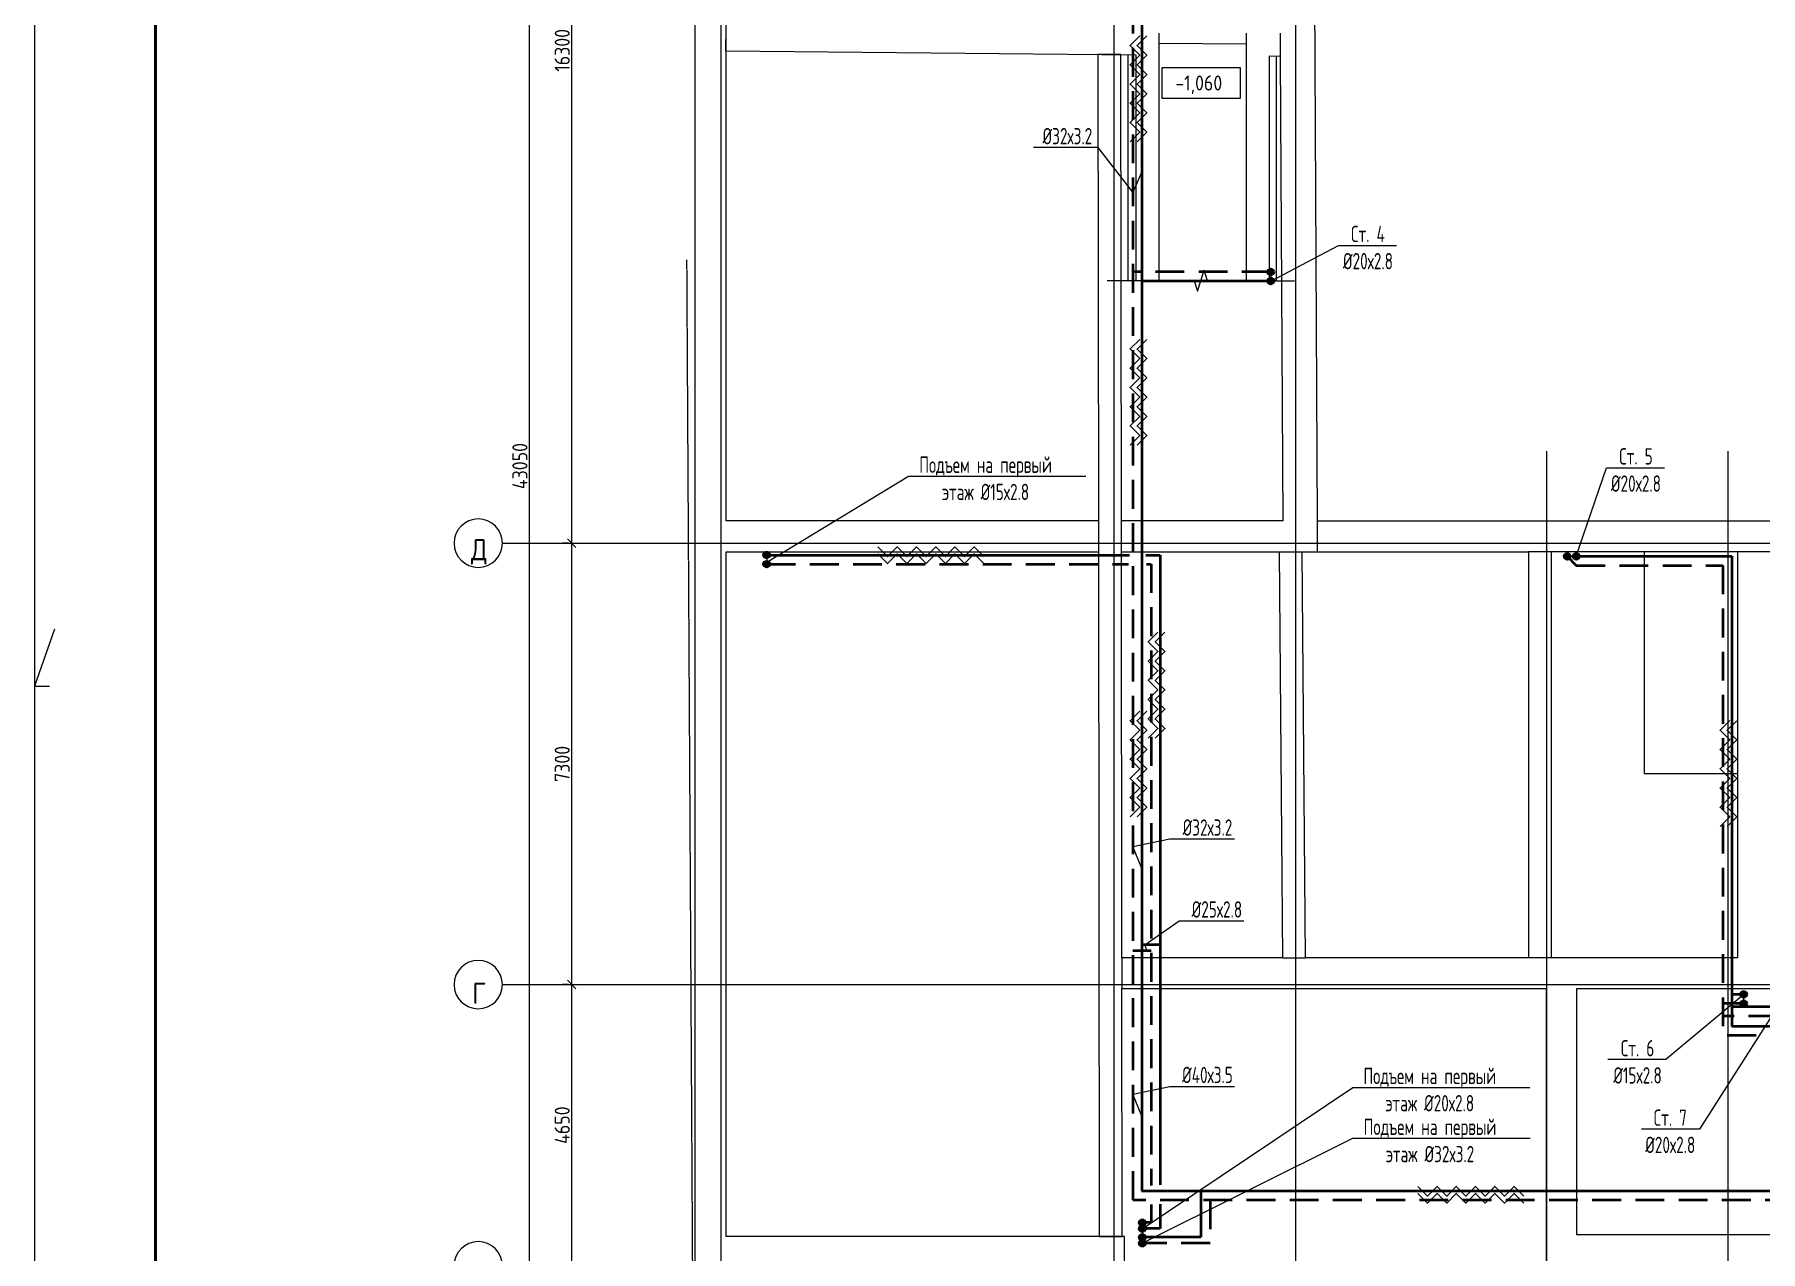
# Model space of a CAD drawing. Header units: millimetres. Extents: x -3929 to 624051, y 52832 to 514950.
# Drawn here: x 154898 to 183430, y 73181 to 93307 of the extents above; entities that cross this region are included whole.
import ezdxf
from ezdxf import colors
from ezdxf.entities.mleader import LeaderData, LeaderLine
from ezdxf.math import Vec2, Vec3

# ---------------------------------------------------------------- set-up
doc = ezdxf.new("R2010")
doc.units = ezdxf.units.MM
for name, pattern in [('ADSK_Линия сетки', [25, 20, -2.5, 0, -2.5]), ('ADSK_Штриховая_ш2 п1', [3, 2, -1]), ('ADSK_Штрихпунктирная 2 точки_ш15 п1_5 п1_5 п1_5', [19.5, 15, -1.5, 0, -1.5, 0, -1.5]), ('Hidden', [7.14375, 4.7625, -2.38125])]:
    doc.linetypes.add(name, pattern=pattern)
doc.layers.add('9_Форматы', color=7, linetype='Continuous')
doc.layers.add('стояки', color=7, linetype='Continuous')
for name, color, linetype, lineweight in [('Аннотация', 7, 'Continuous', 18), ('ОВ-ИЗОЛЯЦИЯ', 7, 'Continuous', 25), ('ОВ-рамка', 7, 'Continuous', 30), ('ОВ-ТЕКСТ', 7, 'Continuous', 25), ('Оси', 253, 'Continuous', 9), ('Отметки', 7, 'Continuous', 9), ('Перекрытие', 7, 'Continuous', 18), ('Размеры', 7, 'Continuous', 9), ('Стены несущие', 7, 'Continuous', 30), ('Стены штриховка', 7, 'Continuous', 9), ('Узлы', 7, 'Continuous', 18)]:
    doc.layers.add(name, color=color, linetype=linetype, lineweight=lineweight)
doc.layers.add('Линии', color=7, linetype='Continuous', lineweight=9, true_color=0x00a600)
doc.layers.add('т11.1', color=1, linetype='Continuous', true_color=0xff0000)
doc.layers.add('т21.1', color=5, linetype='Continuous', true_color=0x0000ff)
doc.styles.add('GOST Common', font='GOST_Common.ttf', dxfattribs={"width": 0.9, "height": 350})
doc.styles.add('GOST Common_1', font='GOST_Common.ttf', dxfattribs={"width": 0.9, "height": 250})
doc.styles.add('СТИЛЬ', font='simplex.shx', dxfattribs={"width": 0.65})
doc.dimstyles.new('ADSK_Основной_2_5_мм', dxfattribs={"dimscale": 304.8, "dimtxt": 251.428749, "dimasz": 0.463911, "dimexe": 0.492126, "dimexo": 0.492126, "dimgap": 0.098425, "dimtad": 1, "dimrnd": 0.01, "dimdsep": 46, "dimtxsty": 'GOST Common_1', "dimblk1": 'OBLIQUE', "dimblk2": 'OBLIQUE', "dimsah": 1, "dimcen": 0.09, "dimdle": 0.492126, "dimazin": 2, "dimtfac": 1, "dimtdec": 4, "dimtix": 1, "dimtmove": 0, "dimatfit": 3, "dimfxl": 1, "dimtvp": 1, "dimtolj": 1, "dimtzin": 0, "dimlwd": 20, "dimlwe": 20, "dimarcsym": 2})

# ---------------------------------------------------------------- blocks, each defined once
blk = doc.blocks.new('Ось сетки - Круг_Ø8 мм-8258-План подвала')
at = {"layer": 'Оси', "lineweight": 20}
for start, end in [(360, 180), (180, 360)]:
    blk.add_arc((0, 0), 4, start, end, dxfattribs=at)
blk = doc.blocks.new('_Oblique')
at = {"color": 0, "linetype": 'ByBlock', "lineweight": -2}
blk.add_line((-0.5, -0.5), (0.5, 0.5), dxfattribs=at)
blk = doc.blocks.new('*D2916')
at = {"layer": 'Defpoints', "color": 0, "lineweight": 40, "transparency": 16777216}
for p in [(163177, 107695), (163077, 64645), (163177, 64645)]:
    blk.add_point(p, dxfattribs=at)
at = {"layer": 'Размеры', "color": 0, "lineweight": 20, "transparency": 16777216}
for p, q in [((163027, 107695), (162927, 107695)), ((163077, 107845), (163077, 64495)), ((163027, 64645), (162927, 64645))]:
    blk.add_line(p, q, dxfattribs=at)
at = {"layer": 'Размеры', "color": 0, "lineweight": 20, "transparency": 16777216, "xscale": 141.4, "yscale": 141.4, "zscale": 141.4}
for p, rotation in [((163077, 107695), 90), ((163077, 64645), 270)]:
    blk.add_blockref('_Oblique', p, dxfattribs=dict(at, rotation=rotation))
at = {"layer": 'Размеры', "color": 0, "lineweight": 5, "transparency": 16777216, "insert": (162922, 86170), "char_height": 250, "width": 971.62, "attachment_point": 5, "rotation": 90, "style": 'GOST Common_1'}
blk.add_mtext('\\A1;43050', dxfattribs=at)
blk = doc.blocks.new('*D2918')
at = {"layer": 'Defpoints', "color": 0, "lineweight": 40, "transparency": 16777216}
for p in [(163877, 101195), (163777, 84895), (163877, 84895)]:
    blk.add_point(p, dxfattribs=at)
at = {"layer": 'Размеры', "color": 0, "lineweight": 20, "transparency": 16777216}
for p, q in [((163777, 101345), (163777, 84745)), ((163727, 101195), (163627, 101195)), ((163727, 84895), (163627, 84895))]:
    blk.add_line(p, q, dxfattribs=at)
at = {"layer": 'Размеры', "color": 0, "lineweight": 20, "transparency": 16777216, "xscale": 141.4, "yscale": 141.4, "zscale": 141.4}
for p, rotation in [((163777, 101195), 90), ((163777, 84895), 270)]:
    blk.add_blockref('_Oblique', p, dxfattribs=dict(at, rotation=rotation))
at = {"layer": 'Размеры', "color": 0, "lineweight": 5, "transparency": 16777216, "insert": (163622, 93045), "char_height": 250, "width": 889.8, "attachment_point": 5, "rotation": 90, "style": 'GOST Common_1'}
blk.add_mtext('\\A1;16300', dxfattribs=at)
blk = doc.blocks.new('*D2919')
at = {"layer": 'Defpoints', "color": 0, "lineweight": 40, "transparency": 16777216}
for p in [(163877, 84895), (163777, 77595), (163877, 77595)]:
    blk.add_point(p, dxfattribs=at)
at = {"layer": 'Размеры', "color": 0, "lineweight": 20, "transparency": 16777216}
for p, q in [((163777, 85045), (163777, 77445)), ((163727, 84895), (163627, 84895)), ((163727, 77595), (163627, 77595))]:
    blk.add_line(p, q, dxfattribs=at)
at = {"layer": 'Размеры', "color": 0, "lineweight": 20, "transparency": 16777216, "xscale": 141.4, "yscale": 141.4, "zscale": 141.4}
for p, rotation in [((163777, 84895), 90), ((163777, 77595), 270)]:
    blk.add_blockref('_Oblique', p, dxfattribs=dict(at, rotation=rotation))
at = {"layer": 'Размеры', "color": 0, "lineweight": 5, "transparency": 16777216, "insert": (163622, 81245), "char_height": 250, "width": 756.84, "attachment_point": 5, "rotation": 90, "style": 'GOST Common_1'}
blk.add_mtext('\\A1;7300', dxfattribs=at)
blk = doc.blocks.new('*D2920')
at = {"layer": 'Defpoints', "color": 0, "lineweight": 40, "transparency": 16777216}
for p in [(163877, 77595), (163777, 72945), (163877, 72945)]:
    blk.add_point(p, dxfattribs=at)
at = {"layer": 'Размеры', "color": 0, "lineweight": 20, "transparency": 16777216}
for p, q in [((163777, 77745), (163777, 72795)), ((163727, 77595), (163627, 77595)), ((163727, 72945), (163627, 72945))]:
    blk.add_line(p, q, dxfattribs=at)
at = {"layer": 'Размеры', "color": 0, "lineweight": 20, "transparency": 16777216, "xscale": 141.4, "yscale": 141.4, "zscale": 141.4}
for p, rotation in [((163777, 77595), 90), ((163777, 72945), 270)]:
    blk.add_blockref('_Oblique', p, dxfattribs=dict(at, rotation=rotation))
at = {"layer": 'Размеры', "color": 0, "lineweight": 5, "transparency": 16777216, "insert": (163622, 75270), "char_height": 250, "width": 782.41, "attachment_point": 5, "rotation": 90, "style": 'GOST Common_1'}
blk.add_mtext('\\A1;4650', dxfattribs=at)
blk = doc.blocks.new('*U2998')
at = {"layer": '9_Форматы', "color": 7, "linetype": 'Continuous', "lineweight": 9, "ltscale": 100}
blk.add_lwpolyline([(5, -5), (5, 589), (-836, 589), (-836, -5)], close=True, dxfattribs=at)
at = {"layer": '9_Форматы', "color": 7, "linetype": 'Continuous', "lineweight": 9, "ltscale": 100, "const_width": 0.5}
blk.add_lwpolyline([(0, 0), (0, 584), (-816, 584), (-816, 0)], close=True, dxfattribs=at)
at = {"layer": '9_Форматы', "color": 7, "linetype": 'Continuous', "lineweight": 15, "ltscale": 100}
for points in [[(-832.67, 301.43), (-836, 292)], [(-836, 292), (-833.5, 292)]]:
    blk.add_lwpolyline(points, dxfattribs=at)
blk = doc.blocks.new('подвал')
at = {"layer": 'Аннотация', "color": 8, "lineweight": 5, "extrusion": (0, 0, -1)}
for p, q in [((365575.433, -317462.282), (364275.433, -317462.282)), ((364275.433, -317462.282), (364275.433, -317962.282)), ((365575.433, -317962.282), (365575.433, -317462.282)), ((364275.433, -317962.282), (365575.433, -317962.282))]:
    blk.add_line(p, q, dxfattribs=at)
at = {"layer": 'Аннотация', "color": 8, "lineweight": 5}
for p, q in [((363667.887, -320980.563), (363367.887, -320980.563)), ((364805.27, -320980.563), (364861.578, -321153.863)), ((364805.27, -320980.563), (364861.578, -321153.863)), ((364861.578, -321153.863), (364917.887, -320980.563)), ((364861.578, -321153.863), (364917.887, -320980.563)), ((364917.887, -320980.563), (364972.887, -320807.358)), ((365027.887, -320980.563), (364972.887, -320807.358)), ((365027.887, -320980.563), (364972.887, -320807.358)), ((366167.887, -320980.563), (366467.887, -320980.563))]:
    blk.add_line(p, q, dxfattribs=at)
at = {"layer": 'Линии', "color": 8, "linetype": 'ADSK_Штрихпунктирная 2 точки_ш15 п1_5 п1_5 п1_5', "lineweight": 5}
blk.add_line((356417.055, -320635.621), (356513.841, -337556.775), dxfattribs=at)
at = {"layer": 'Оси', "color": 8, "linetype": 'ADSK_Линия сетки', "lineweight": 5}
for p, q in [((356986.62, -349917.118), (356986.62, -301455.557)), ((363486.62, -349917.118), (363486.62, -301342.622)), ((366486.62, -349917.118), (366486.62, -301342.622)), ((370636.62, -349917.118), (370636.62, -323799.303)), ((373636.62, -349917.118), (373636.62, -323799.303)), ((353372.326, -325320.621), (419602.055, -325320.621)), ((353372.326, -332620.621), (419602.055, -332620.621))]:
    blk.add_line(p, q, dxfattribs=at)
at = {"layer": 'Отметки', "color": 8, "lineweight": 5}
blk.add_line((364818.704, -317962.282), (364925.433, -317962.282), dxfattribs=at)
at = {"layer": 'Перекрытие', "color": 8, "lineweight": 5}
for p, q in [((363711.27, -317241.526), (363711.27, -320980.563)), ((365669.443, -317069.52), (364224.443, -317056.236)), ((366163.738, -317264.072), (366163.738, -320980.563)), ((372247.446, -325463.096), (372247.446, -329130.523)), ((372247.446, -329130.523), (373792.055, -329130.523))]:
    blk.add_line(p, q, dxfattribs=at)
at = {"layer": 'Стены несущие', "color": 8, "lineweight": 5}
for p, q in [((357069.267, -324953.096), (357069.267, -309255.67)), ((366846.32, -324953.096), (366778.227, -311556.561)), ((356559.267, -337302.557), (356559.267, -311692.744)), ((357066.169, -317180.437), (357069.662, -316800.453)), ((364224.443, -316884.353), (364224.443, -320980.563)), ((365669.443, -316884.353), (365669.443, -320980.563)), ((357066.169, -317180.437), (363844.443, -317242.751)), ((363595.702, -317238.5), (363215.703, -317238.935)), ((363215.703, -317238.935), (363224.521, -324953.096)), ((363604.521, -324953.096), (363595.702, -317238.5)), ((363844.443, -317242.751), (363844.443, -320980.563)), ((366049.443, -317263.022), (366237.234, -317264.748)), ((366049.443, -317263.022), (366049.443, -320980.563)), ((366276.313, -324953.096), (366237.234, -317264.748)), ((363224.521, -324953.096), (357069.267, -324953.096)), ((366276.313, -324953.096), (363604.521, -324953.096)), ((366846.32, -324953.096), (379639.451, -324953.096)), ((357069.267, -336786.953), (357069.267, -325463.096)), ((357069.267, -325463.096), (363225.104, -325463.096)), ((363225.104, -325463.096), (363238.049, -336787.171)), ((363612.779, -332177.283), (363605.104, -325463.096)), ((363605.104, -325463.096), (366213.616, -325463.096)), ((366213.616, -325463.096), (366269.998, -332177.283)), ((366593.63, -325463.096), (370337.055, -325463.096)), ((366650.011, -332177.283), (366593.63, -325463.096)), ((370337.055, -325463.096), (370337.055, -332177.283)), ((380889.451, -325463.096), (370717.055, -325463.096)), ((370717.055, -332177.283), (370717.055, -325463.096)), ((373792.055, -325463.096), (373792.055, -332177.283)), ((366269.998, -332177.283), (363612.779, -332177.283)), ((373792.055, -332177.283), (366650.011, -332177.283)), ((363613.362, -332687.283), (370625.189, -332687.283)), ((363618.048, -336786.736), (363613.362, -332687.283)), ((370625.189, -332687.283), (370625.189, -345044.523)), ((371135.189, -332687.283), (401392.509, -332687.283)), ((371135.189, -336760.412), (371135.189, -332687.283)), ((363657.693, -336786.953), (357069.267, -336786.953)), ((363238.049, -336787.171), (363618.048, -336786.736)), ((363657.693, -345044.523), (363657.693, -336786.953)), ((404983.788, -336760.412), (371135.189, -336760.412))]:
    blk.add_line(p, q, dxfattribs=at)
at = {"layer": 'Стены штриховка', "color": 8, "lineweight": 5}
for p, q in [((366237.234, -317264.748), (366235.302, -316884.714)), ((363224.521, -324953.096), (363225.104, -325463.096)), ((363605.104, -325463.096), (363604.521, -324953.096)), ((366848.913, -325463.096), (366846.32, -324953.096)), ((366213.616, -325463.096), (366593.63, -325463.096)), ((370717.055, -325463.096), (370337.055, -325463.096)), ((363612.779, -332177.283), (363613.362, -332687.283)), ((366269.998, -332177.283), (366650.011, -332177.283))]:
    blk.add_line(p, q, dxfattribs=at)
at = {"layer": 'Узлы', "color": 8, "lineweight": 5}
for p, q in [((364805.27, -320980.563), (363667.887, -320980.563)), ((366167.887, -320980.563), (365027.887, -320980.563))]:
    blk.add_line(p, q, dxfattribs=at)
at = {"layer": 'Оси', "color": 8, "lineweight": 5, "xscale": 99.99999999999993, "yscale": 99.99999999999993, "zscale": 99.99999999999993, "rotation": 270}
for p in [(352972.326, -325320.621), (352972.326, -332620.621), (352972.326, -337270.621)]:
    blk.add_blockref('Ось сетки - Круг_Ø8 мм-8258-План подвала', p, dxfattribs=at)
at = {"layer": 'Оси', "color": 8, "lineweight": 5, "char_height": 350, "attachment_point": 5, "line_spacing_factor": 1.022766, "style": 'GOST Common'}
for s, insert, width in [('\\pxqc,t0.25714,0.51429,0.77143,1.02857,1.28571,1.54286,1.8,2.05714,2.31429,2.57143,2.82857,3.08571,3.34286,3.6,3.85714,4.11429,4.37143,4.62857,4.88571,5.14286,5.4,5.65714,5.91429,6.17143,6.42857,6.68571,6.94286,7.2,7.45714,7.71429,7.97143,8.22857;{Д}', (352987.253, -325463.472), 291.6), ('\\pxqc,t0.25714,0.51429,0.77143,1.02857,1.28571,1.54286,1.8,2.05714,2.31429,2.57143,2.82857,3.08571,3.34286,3.6,3.85714,4.11429,4.37143,4.62857,4.88571,5.14286,5.4,5.65714,5.91429,6.17143,6.42857,6.68571,6.94286,7.2,7.45714,7.71429,7.97143,8.22857;{Г}', (352986.803, -332763.472), 232.2)]:
    blk.add_mtext(s, dxfattribs=dict(at, insert=insert, width=width))
at = {"layer": 'Отметки', "color": 8, "lineweight": 5, "style": 'GOST Common_1', "width": 0.9}
blk.add_text('-1,060', height=250, dxfattribs=at).set_placement((364495.628, -317835.575))
at = {"layer": 'Размеры', "color": 8, "lineweight": 5}
for base, p1, p2, override, picture, middle in [((353816.001, -345570.621), (353915.986, -302520.621), (353915.986, -345570.621), {"dimpost": '<>', "dimfxl": 43050}, '*D2916', (353661.001, -324045.621)), ((354516.001, -325320.621), (354615.986, -309020.621), (354615.986, -325320.621), {"dimpost": '<>', "dimfxl": 16300}, '*D2918', (354361.001, -317170.621)), ((354516.001, -332620.621), (354615.986, -325320.621), (354615.986, -332620.621), {"dimpost": '<>', "dimfxl": 7300}, '*D2919', (354361.001, -328970.621)), ((354516.001, -337270.621), (354615.986, -332620.621), (354615.986, -337270.621), {"dimpost": '<>', "dimfxl": 4650}, '*D2920', (354361.001, -334945.621))]:
    dim = blk.add_linear_dim(base=base, p1=p1, p2=p2, angle=90, dimstyle='ADSK_Основной_2_5_мм', override=override, dxfattribs=at)
    dim.commit()
    dim.dimension.update_dxf_attribs({"geometry": picture, "text_midpoint": middle, "insert": (190738.98, -410215.433)})

msp = doc.modelspace()

# ---------------------------------------------------------------- hatches: boundary and pattern name
at = {"layer": 'т11.1', "lineweight": 40}
h = msp.add_hatch(color=256, dxfattribs=at)
h.dxf.hatch_style = 1
h.paths.add_polyline_path([(175384.479, 89230.383, 1), (175284.479, 89230.383, 1)])
h = msp.add_hatch(color=256, dxfattribs=at)
h.dxf.hatch_style = 1
h.paths.add_polyline_path([(166951.652, 84698.335, 1), (167051.652, 84698.335, 1)])
h = msp.add_hatch(color=256, dxfattribs=at)
h.dxf.hatch_style = 1
h.paths.add_polyline_path([(180434.884, 84677.461, 1), (180334.884, 84677.461, 1)])
h = msp.add_hatch(color=256, dxfattribs=at)
h.dxf.hatch_style = 1
h.paths.add_polyline_path([(183102.756, 77432.164, 1), (183202.756, 77432.164, 1)])
h = msp.add_hatch(color=256, dxfattribs=at)
h.dxf.hatch_style = 1
h.paths.add_polyline_path([(173260.457, 73557.049, 1), (173160.457, 73557.049, 1)])
h = msp.add_hatch(color=256, dxfattribs=at)
h.dxf.hatch_style = 1
h.paths.add_polyline_path([(173160.457, 73417.423, 1), (173260.457, 73417.423, 1)])
at = {"layer": 'т21.1', "linetype": 'ADSK_Штриховая_ш2 п1', "lineweight": 40, "ltscale": 50}
h = msp.add_hatch(color=256, dxfattribs=at)
h.dxf.hatch_style = 1
h.paths.add_polyline_path([(175384.479, 89380.383, 1), (175284.479, 89380.383, 1)])
h = msp.add_hatch(color=256, dxfattribs=at)
h.dxf.hatch_style = 1
h.paths.add_polyline_path([(166951.652, 84548.335, 1), (167051.652, 84548.335, 1)])
h = msp.add_hatch(color=256, dxfattribs=at)
h.dxf.hatch_style = 1
h.paths.add_polyline_path([(180284.884, 84677.461, 1), (180184.884, 84677.461, 1)])
h = msp.add_hatch(color=256, dxfattribs=at)
h.dxf.hatch_style = 1
h.paths.add_polyline_path([(183102.756, 77282.164, 1), (183202.756, 77282.164, 1)])
h = msp.add_hatch(color=256, dxfattribs=at)
h.dxf.hatch_style = 1
h.paths.add_polyline_path([(173260.457, 73657.049, 1), (173160.457, 73657.049, 1)])
h = msp.add_hatch(color=256, dxfattribs=at)
h.dxf.hatch_style = 1
h.paths.add_polyline_path([(173160.457, 73317.423, 1), (173260.457, 73317.423, 1)])

# ---------------------------------------------------------------- linework, layer by layer
at = {"layer": 'ОВ-ИЗОЛЯЦИЯ', "color": 7, "linetype": 'ByBlock'}
for points in [[(173169.626, 93282.964), (173010.527, 93123.865), (173169.626, 92964.766), (173010.527, 92805.667), (173169.626, 92646.568), (173010.527, 92487.469), (173169.626, 92328.37), (173010.527, 92169.271), (173169.626, 92010.172), (173010.527, 91851.073), (173169.626, 91691.974), (173010.527, 91532.875)], [(173284.567, 93282.815), (173125.468, 93123.716), (173284.567, 92964.617), (173125.468, 92805.518), (173284.567, 92646.419), (173125.468, 92487.32), (173284.567, 92328.221), (173125.468, 92169.122), (173284.567, 92010.023), (173125.468, 91850.924), (173284.567, 91691.825), (173125.468, 91532.726)], [(173169.626, 88265.153), (173010.527, 88106.054), (173169.626, 87946.955), (173010.527, 87787.856), (173169.626, 87628.757), (173010.527, 87469.658), (173169.626, 87310.559), (173010.527, 87151.46), (173169.626, 86992.361), (173010.527, 86833.262), (173169.626, 86674.163), (173010.527, 86515.064)], [(173284.567, 88265.004), (173125.468, 88105.905), (173284.567, 87946.806), (173125.468, 87787.707), (173284.567, 87628.608), (173125.468, 87469.509), (173284.567, 87310.41), (173125.468, 87151.311), (173284.567, 86992.212), (173125.468, 86833.113), (173284.567, 86674.014), (173125.468, 86514.915)], [(170591.628, 84672.788), (170432.529, 84831.887), (170273.43, 84672.788), (170114.33, 84831.887), (169955.231, 84672.788), (169796.132, 84831.887), (169637.033, 84672.788), (169477.934, 84831.887), (169318.835, 84672.788), (169159.736, 84831.887), (169000.637, 84672.788), (168841.538, 84831.887)], [(170591.479, 84557.847), (170432.38, 84716.946), (170273.281, 84557.847), (170114.182, 84716.946), (169955.083, 84557.847), (169795.984, 84716.946), (169636.885, 84557.847), (169477.786, 84716.946), (169318.687, 84557.847), (169159.588, 84716.946), (169000.489, 84557.847), (168841.39, 84716.946)], [(173469.626, 83422.169), (173310.527, 83263.07), (173469.626, 83103.97), (173310.527, 82944.871), (173469.626, 82785.772), (173310.527, 82626.673), (173469.626, 82467.574), (173310.527, 82308.475), (173469.626, 82149.376), (173310.527, 81990.277), (173469.626, 81831.178), (173310.527, 81672.079)], [(173584.567, 83422.02), (173425.468, 83262.921), (173584.567, 83103.822), (173425.468, 82944.723), (173584.567, 82785.624), (173425.468, 82626.525), (173584.567, 82467.426), (173425.468, 82308.327), (173584.567, 82149.228), (173425.468, 81990.129), (173584.567, 81831.03), (173425.468, 81671.931)], [(173169.626, 82118.465), (173010.527, 81959.366), (173169.626, 81800.267), (173010.527, 81641.168), (173169.626, 81482.069), (173010.527, 81322.97), (173169.626, 81163.871), (173010.527, 81004.772), (173169.626, 80845.673), (173010.527, 80686.574), (173169.626, 80527.475), (173010.527, 80368.376)], [(173284.567, 82118.316), (173125.468, 81959.217), (173284.567, 81800.118), (173125.468, 81641.019), (173284.567, 81481.92), (173125.468, 81322.821), (173284.567, 81163.722), (173125.468, 81004.623), (173284.567, 80845.524), (173125.468, 80686.425), (173284.567, 80527.326), (173125.468, 80368.227)], [(182922.332, 81959.689), (182763.233, 81800.59), (182922.332, 81641.491), (182763.233, 81482.392), (182922.332, 81323.293), (182763.233, 81164.193), (182922.332, 81005.094), (182763.233, 80845.995), (182922.332, 80686.896), (182763.233, 80527.797), (182922.332, 80368.698), (182763.233, 80209.599)], [(183037.273, 81959.54), (182878.174, 81800.441), (183037.273, 81641.342), (182878.174, 81482.243), (183037.273, 81323.144), (182878.174, 81164.045), (183037.273, 81004.946), (182878.174, 80845.847), (183037.273, 80686.748), (182878.174, 80527.649), (183037.273, 80368.55), (182878.174, 80209.451)], [(179516.026, 74097.654), (179356.927, 74256.753), (179197.828, 74097.654), (179038.729, 74256.753), (178879.63, 74097.654), (178720.531, 74256.753), (178561.432, 74097.654), (178402.333, 74256.753), (178243.234, 74097.654), (178084.135, 74256.753), (177925.036, 74097.654), (177765.937, 74256.753)], [(179515.877, 73982.713), (179356.778, 74141.812), (179197.679, 73982.713), (179038.58, 74141.812), (178879.481, 73982.713), (178720.382, 74141.812), (178561.283, 73982.713), (178402.184, 74141.812), (178243.085, 73982.713), (178083.986, 74141.812), (177924.887, 73982.713), (177765.788, 74141.812)]]:
    msp.add_lwpolyline(points, dxfattribs=at)
at = {"layer": 'т11.1', "lineweight": 40}
for p, q in [((173205.017, 93649.473), (173205.017, 74177.203)), ((175334.479, 89230.383), (173205.017, 89230.383)), ((167001.652, 84698.335), (173000.867, 84698.335)), ((173271.018, 84698.335), (173505.017, 84698.335)), ((173505.017, 84698.335), (173505.017, 74280.898)), ((180384.884, 84677.461), (182957.724, 84677.461)), ((182957.724, 84677.461), (182957.724, 76900.67)), ((173505.017, 78254.57), (173210.457, 78254.57)), ((183152.756, 77432.164), (182957.724, 77432.164)), ((183709.975, 77225.544), (182957.724, 77225.544)), ((209638.66, 76900.67), (182957.724, 76900.67)), ((214137.241, 74177.203), (173205.017, 74177.203)), ((173505.017, 73964.425), (173505.017, 73558.985)), ((174180.743, 74177.203), (174180.743, 73417.423)), ((173505.017, 73558.985), (173210.457, 73558.985)), ((174180.743, 73417.423), (173210.457, 73417.423))]:
    msp.add_line(p, q, dxfattribs=at)
for centre in [(175334.479, 89230.383), (167001.652, 84698.335), (180384.884, 84677.461), (183152.756, 77432.164), (173210.457, 73557.049), (173210.457, 73417.423)]:
    msp.add_circle(centre, 50, dxfattribs=at)
at = {"layer": 'т21.1', "linetype": 'Hidden', "lineweight": 40, "ltscale": 100}
for p, q in [((173055.017, 93799.069), (173055.017, 74027.203)), ((175334.479, 89380.383), (173055.017, 89380.383)), ((167001.652, 84548.335), (172984.416, 84548.335)), ((173280.41, 84548.335), (173355.017, 84548.335)), ((173355.017, 84548.335), (173355.017, 74271.918)), ((180234.884, 84677.461), (180384.884, 84527.461)), ((180384.884, 84527.461), (182807.724, 84527.461)), ((182807.724, 84527.461), (182807.724, 76750.67)), ((173355.017, 78154.57), (173055.017, 78154.57)), ((183152.756, 77282.164), (182807.724, 77282.164)), ((183709.975, 77075.544), (182807.724, 77075.544)), ((209788.66, 76750.67), (182807.724, 76750.67)), ((213987.241, 74027.203), (173055.017, 74027.203)), ((173355.017, 73959.935), (173355.017, 73658.985)), ((174330.743, 74027.203), (174330.743, 73317.423)), ((173355.017, 73658.985), (173210.457, 73658.985)), ((174330.743, 73317.423), (173210.457, 73317.423))]:
    msp.add_line(p, q, dxfattribs=at)
at = {"layer": 'т21.1', "lineweight": 40, "ltscale": 50}
for centre in [(175334.479, 89380.383), (167001.652, 84548.335), (180234.884, 84677.461), (183152.756, 77282.164), (173210.457, 73657.049), (173210.457, 73317.423)]:
    msp.add_circle(centre, 50, dxfattribs=at)

# ---------------------------------------------------------------- block references
at = {"layer": 'ОВ-рамка', "ltscale": 100, "transparency": 33554687, "xscale": 100, "yscale": 100, "zscale": 100}
msp.add_blockref('*U2998', (238498.26, 53331.692), dxfattribs=at)
at = {"layer": 'стояки', "color": 5, "lineweight": 40}
msp.add_blockref('подвал', (-190738.98, 410215.433), dxfattribs=at)

# ---------------------------------------------------------------- leaders
at = {"layer": 'ОВ-ТЕКСТ', "color": 7}
ml = msp.add_multileader_mtext('Standard', dxfattribs=at)
ml.set_content('\\A1; %%C32х3.2  ', color=7, style='СТИЛЬ')
ml.set_leader_properties(color=7, lineweight=18)
ml.build(insert=Vec2(0, 0))
ml.multileader.update_dxf_attribs({"text_left_attachment_type": 6, "text_right_attachment_type": 6, "dogleg_length": 0.36, "arrow_head_size": 0.126})
ctx = ml.context
ctx.base_point, ctx.char_height, ctx.arrow_head_size, ctx.landing_gap_size, ctx.plane_origin = Vec3(171350.463, 91436.907), 270, 0.126, 0.063, Vec3(185950.561, 92908.787)
ctx.left_attachment, ctx.right_attachment, ctx.text_align_type = 6, 6, 1
notes = []
notes.append((ctx, [(1, (1, 1, 0), (172479.055, 91436.907), (-1, 0), 0.252, [(0, [(173205.017, 91033.659), (173055.017, 90699.459)], 0, [])])]))
ctx.mtext.insert, ctx.mtext.width, ctx.mtext.alignment, ctx.mtext.flow_direction = Vec3(171914.633, 91760.907), 4851.61703, 2, 5
ml = msp.add_multileader_mtext('Standard', dxfattribs=at)
ml.set_content('\\A1;Ст. 4^J%%C20х2.8 ', color=7, style='СТИЛЬ')
ml.set_leader_properties(color=7, lineweight=18)
ml.build(insert=Vec2(0, 0))
ml.multileader.update_dxf_attribs({"text_left_attachment_type": 6, "text_right_attachment_type": 6, "dogleg_length": 0.36, "arrow_head_size": 0.126})
ctx = ml.context
ctx.base_point, ctx.char_height, ctx.arrow_head_size, ctx.landing_gap_size, ctx.plane_origin = Vec3(176457.11, 89819.955), 270, 0.126, 0.063, Vec3(178838.43, 86797.667)
ctx.left_attachment, ctx.right_attachment, ctx.text_align_type = 6, 6, 1
notes.append((ctx, [(0, (1, 1, 0), (176456.858, 89819.955), (1, 0), 0.252, [(0, [(175334.479, 89380.383), (175334.479, 89230.383)], 0, [])])]))
ctx.mtext.insert, ctx.mtext.width, ctx.mtext.alignment, ctx.mtext.flow_direction = Vec3(176941.887, 90143.955), 1404.14984, 2, 5
ml = msp.add_multileader_mtext('Standard', dxfattribs=at)
ml.set_content('\\A1;Ст. 5^J%%C20х2.8 ', color=7, style='СТИЛЬ')
ml.set_leader_properties(color=7, lineweight=18)
ml.build(insert=Vec2(0, 0))
ml.multileader.update_dxf_attribs({"text_left_attachment_type": 6, "text_right_attachment_type": 6, "dogleg_length": 0.36, "arrow_head_size": 0.126})
ctx = ml.context
ctx.base_point, ctx.char_height, ctx.arrow_head_size, ctx.landing_gap_size, ctx.plane_origin = Vec3(180887.47, 86141.136), 270, 0.126, 0.063, Vec3(183888.835, 82244.744)
ctx.left_attachment, ctx.right_attachment, ctx.text_align_type = 6, 6, 1
notes.append((ctx, [(0, (1, 1, 0), (180887.218, 86141.136), (1, 0), 0.252, [(0, [(180234.884, 84677.461), (180384.884, 84677.461)], 0, [])])]))
ctx.mtext.insert, ctx.mtext.width, ctx.mtext.alignment, ctx.mtext.flow_direction = Vec3(181372.247, 86465.136), 1404.14984, 2, 5
ml = msp.add_multileader_mtext('Standard', dxfattribs=at)
ml.set_content('\\A1;Подъем на первый этаж %%C15х2.8 ', color=7, style='СТИЛЬ')
ml.set_leader_properties(color=7, lineweight=18)
ml.build(insert=Vec2(0, 0))
ml.multileader.update_dxf_attribs({"text_left_attachment_type": 6, "text_right_attachment_type": 6, "dogleg_length": 0.36, "arrow_head_size": 0.126})
ctx = ml.context
ctx.base_point, ctx.char_height, ctx.arrow_head_size, ctx.landing_gap_size, ctx.plane_origin = Vec3(169345.471, 86002.837), 270, 0.126, 0.063, Vec3(179237.734, 77637.889)
ctx.left_attachment, ctx.right_attachment, ctx.text_align_type = 6, 6, 1
notes.append((ctx, [(0, (1, 1, 0), (169345.219, 86002.837), (1, 0), 0.252, [(0, [(167001.652, 84698.728), (167001.652, 84580.248)], 0, [])])]))
ctx.mtext.insert, ctx.mtext.width, ctx.mtext.defined_height, ctx.mtext.alignment, ctx.mtext.flow_direction = Vec3(170619.998, 86326.837), 2900.40337, 1165.442, 2, 5
ml = msp.add_multileader_mtext('Standard', dxfattribs=at)
ml.set_content('\\A1; %%C32х3.2  ', color=7, style='СТИЛЬ')
ml.set_leader_properties(color=7, lineweight=18)
ml.build(insert=Vec2(0, 0))
ml.multileader.update_dxf_attribs({"text_left_attachment_type": 6, "text_right_attachment_type": 6, "dogleg_length": 0.36, "arrow_head_size": 0.126})
ctx = ml.context
ctx.base_point, ctx.char_height, ctx.arrow_head_size, ctx.landing_gap_size, ctx.plane_origin = Vec3(173666.302, 80002.895), 270, 0.126, 0.063, Vec3(188266.399, 81474.775)
ctx.left_attachment, ctx.right_attachment, ctx.text_align_type = 6, 6, 1
notes.append((ctx, [(0, (1, 1, 0), (173666.05, 80002.895), (1, 0), 0.252, [(1, [(173205.017, 79513.054), (173055.017, 79877.029)], 0, [])])]))
ctx.mtext.insert, ctx.mtext.width, ctx.mtext.alignment, ctx.mtext.flow_direction = Vec3(174230.472, 80326.895), 4851.61703, 2, 5
ml = msp.add_multileader_mtext('Standard', dxfattribs=at)
ml.set_content('\\A1; %%C25х2.8  ', color=7, style='СТИЛЬ')
ml.set_leader_properties(color=7, lineweight=18)
ml.build(insert=Vec2(0, 0))
ml.multileader.update_dxf_attribs({"text_left_attachment_type": 6, "text_right_attachment_type": 6, "dogleg_length": 0.36, "arrow_head_size": 0.126})
ctx = ml.context
ctx.base_point, ctx.char_height, ctx.arrow_head_size, ctx.landing_gap_size, ctx.plane_origin = Vec3(173822.474, 78648.613), 270, 0.126, 0.063, Vec3(188422.571, 80120.493)
ctx.left_attachment, ctx.right_attachment, ctx.text_align_type = 6, 6, 1
notes.append((ctx, [(0, (1, 1, 0), (173822.222, 78648.613), (1, 0), 0.252, [(1, [(173293.19, 78154.57), (173250.627, 78254.57)], 0, [])])]))
ctx.mtext.insert, ctx.mtext.width, ctx.mtext.alignment, ctx.mtext.flow_direction = Vec3(174386.644, 78972.613), 4851.61703, 2, 5
ml = msp.add_multileader_mtext('Standard', dxfattribs=at)
ml.set_content('\\A1;Ст. 6^J%%C15х2.8 ', color=7, style='СТИЛЬ')
ml.set_leader_properties(color=7, lineweight=18)
ml.build(insert=Vec2(0, 0))
ml.multileader.update_dxf_attribs({"text_left_attachment_type": 6, "text_right_attachment_type": 6, "dogleg_length": 0.36, "arrow_head_size": 0.126})
ctx = ml.context
ctx.base_point, ctx.char_height, ctx.arrow_head_size, ctx.landing_gap_size, ctx.plane_origin = Vec3(180930.834, 76354.216), 270, 0.126, 0.063, Vec3(186656.707, 74999.447)
ctx.left_attachment, ctx.right_attachment, ctx.text_align_type = 6, 6, 1
notes.append((ctx, [(1, (1, 1, 0), (181867.212, 76354.216), (-1, 0), 0.252, [(0, [(183152.756, 77282.164), (183152.756, 77432.164)], 0, [])])]))
ctx.mtext.insert, ctx.mtext.width, ctx.mtext.alignment, ctx.mtext.flow_direction = Vec3(181398.897, 76678.216), 1404.14984, 2, 5
ml = msp.add_multileader_mtext('Standard', dxfattribs=at)
ml.set_content('\\A1;Ст. 7^J%%C20х2.8 ', color=7, style='СТИЛЬ')
ml.set_leader_properties(color=7, lineweight=18)
ml.build(insert=Vec2(0, 0))
ml.multileader.update_dxf_attribs({"text_left_attachment_type": 6, "text_right_attachment_type": 6, "dogleg_length": 0.36, "arrow_head_size": 0.126})
ctx = ml.context
ctx.base_point, ctx.char_height, ctx.arrow_head_size, ctx.landing_gap_size, ctx.plane_origin = Vec3(181454.624, 75204.883), 270, 0.126, 0.063, Vec3(187213.925, 74792.828)
ctx.left_attachment, ctx.right_attachment, ctx.text_align_type = 6, 6, 1
notes.append((ctx, [(1, (1, 1, 0), (182424.43, 75204.883), (-1, 0), 0.252, [(0, [(183709.975, 77075.544), (183709.975, 77225.544)], 0, [])])]))
ctx.mtext.insert, ctx.mtext.width, ctx.mtext.alignment, ctx.mtext.flow_direction = Vec3(181939.401, 75528.883), 1404.14984, 2, 5
ml = msp.add_multileader_mtext('Standard', dxfattribs=at)
ml.set_content('\\A1; %%C40х3.5  ', color=7, style='СТИЛЬ')
ml.set_leader_properties(color=7, lineweight=18)
ml.build(insert=Vec2(0, 0))
ml.multileader.update_dxf_attribs({"text_left_attachment_type": 6, "text_right_attachment_type": 6, "dogleg_length": 0.36, "arrow_head_size": 0.126})
ctx = ml.context
ctx.base_point, ctx.char_height, ctx.arrow_head_size, ctx.landing_gap_size, ctx.plane_origin = Vec3(173666.302, 75911.458), 270, 0.126, 0.063, Vec3(188266.399, 77383.338)
ctx.left_attachment, ctx.right_attachment, ctx.text_align_type = 6, 6, 1
notes.append((ctx, [(0, (1, 1, 0), (173666.05, 75911.458), (1, 0), 0.252, [(1, [(173205.017, 75421.617), (173055.017, 75785.592)], 0, [])])]))
ctx.mtext.insert, ctx.mtext.width, ctx.mtext.alignment, ctx.mtext.flow_direction = Vec3(174230.472, 76235.458), 4851.61703, 2, 5
ml = msp.add_multileader_mtext('Standard', dxfattribs=at)
ml.set_content('\\A1;Подъем на первый этаж %%C20х2.8 ', color=7, style='СТИЛЬ')
ml.set_leader_properties(color=7, lineweight=18)
ml.build(insert=Vec2(0, 0))
ml.multileader.update_dxf_attribs({"text_left_attachment_type": 6, "text_right_attachment_type": 6, "dogleg_length": 0.36, "arrow_head_size": 0.126})
ctx = ml.context
ctx.base_point, ctx.char_height, ctx.arrow_head_size, ctx.landing_gap_size, ctx.plane_origin = Vec3(176689.081, 75894.523), 270, 0.126, 0.063, Vec3(185442.724, 66614.836)
ctx.left_attachment, ctx.right_attachment, ctx.text_align_type = 6, 6, 1
notes.append((ctx, [(0, (1, 1, 0), (176688.829, 75894.523), (1, 0), 0.252, [(0, [(173206.642, 73675.676), (173206.642, 73557.196)], 0, [])])]))
ctx.mtext.insert, ctx.mtext.width, ctx.mtext.defined_height, ctx.mtext.alignment, ctx.mtext.flow_direction = Vec3(177963.608, 76218.523), 2900.40337, 1165.442, 2, 5
ml = msp.add_multileader_mtext('Standard', dxfattribs=at)
ml.set_content('\\A1;Подъем на первый этаж %%C32х3.2 ', color=7, style='СТИЛЬ')
ml.set_leader_properties(color=7, lineweight=18)
ml.build(insert=Vec2(0, 0))
ml.multileader.update_dxf_attribs({"text_left_attachment_type": 6, "text_right_attachment_type": 6, "dogleg_length": 0.36, "arrow_head_size": 0.126})
ctx = ml.context
ctx.base_point, ctx.char_height, ctx.arrow_head_size, ctx.landing_gap_size, ctx.plane_origin = Vec3(176692.897, 75053.536), 270, 0.126, 0.063, Vec3(185446.539, 66375.063)
ctx.left_attachment, ctx.right_attachment, ctx.text_align_type = 6, 6, 1
notes.append((ctx, [(0, (1, 1, 0), (176692.645, 75053.536), (1, 0), 0.252, [(0, [(173210.457, 73435.902), (173210.457, 73317.423)], 0, [])])]))
ctx.mtext.insert, ctx.mtext.width, ctx.mtext.defined_height, ctx.mtext.alignment, ctx.mtext.flow_direction = Vec3(177967.424, 75377.536), 2900.40337, 1165.442, 2, 5
for ctx, leaders in notes:
    for number, flags, end, landing, length, lines in leaders:
        leader = LeaderData()
        leader.index, (leader.has_last_leader_line, leader.has_dogleg_vector, leader.attachment_direction) = number, flags
        leader.last_leader_point, leader.dogleg_vector, leader.dogleg_length = Vec3(end), Vec3(landing), length
        for number, points, colour, breaks in lines:
            line = LeaderLine()
            line.index, line.vertices, line.color, line.breaks = number, Vec3.list(points), colors.encode_raw_color(colour), breaks
            leader.lines.append(line)
        ctx.leaders.append(leader)

doc.saveas('drawing.dxf')
